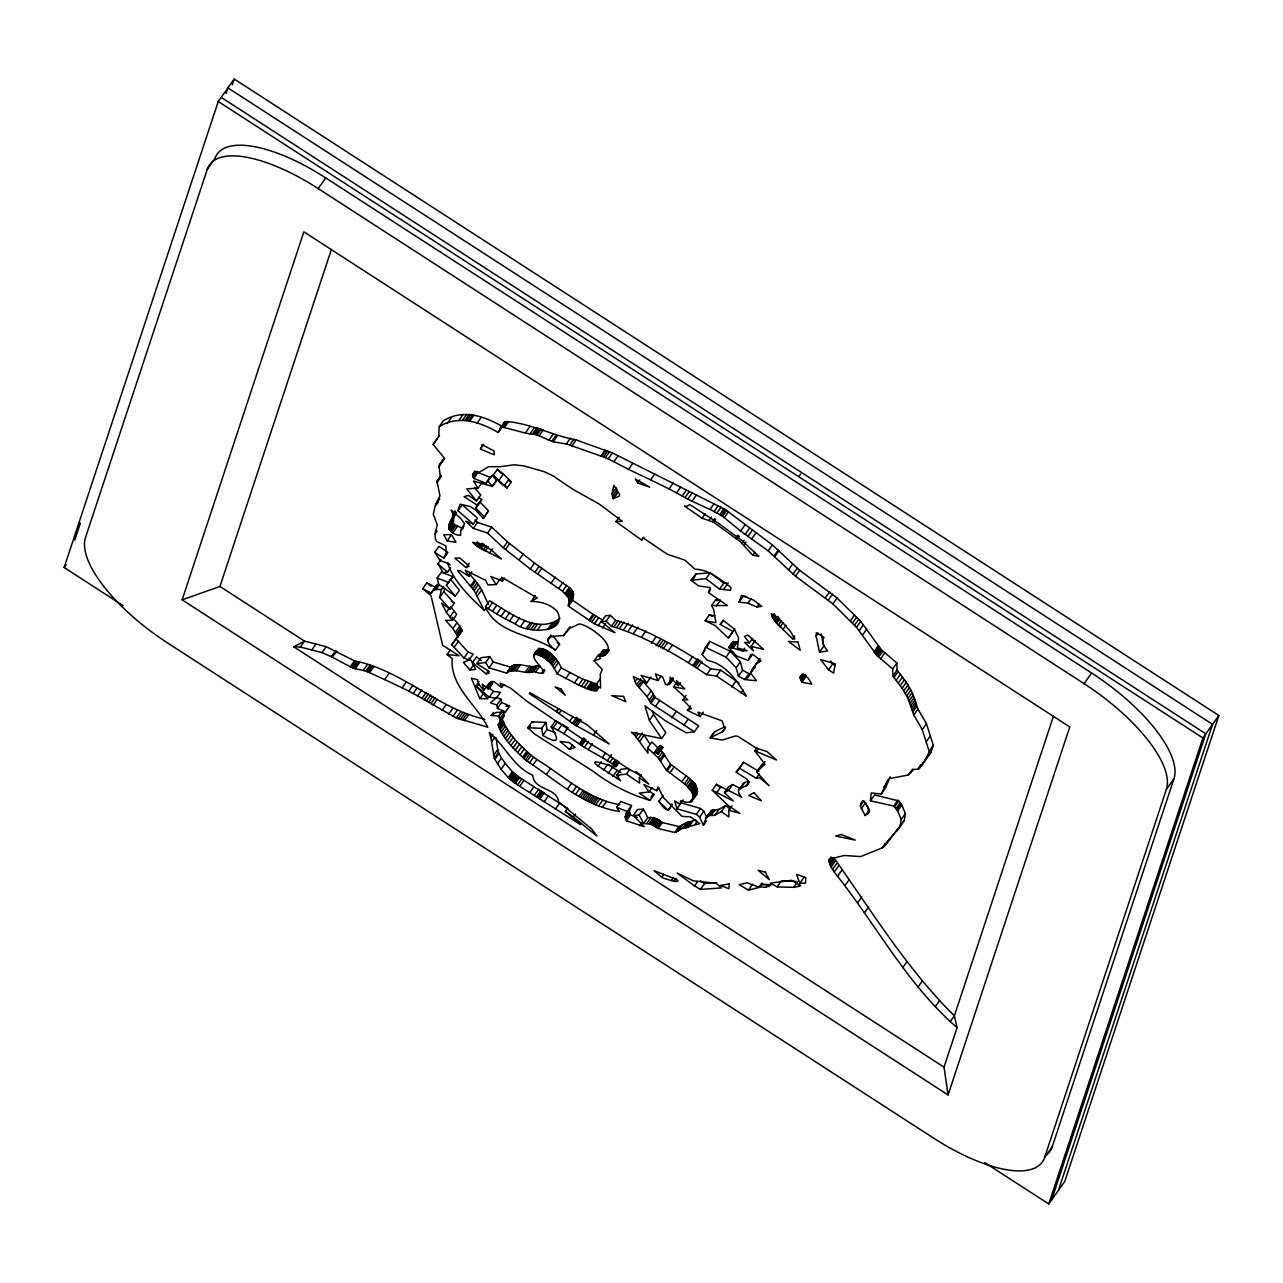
<?xml version="1.0" encoding="UTF-8"?>
<svg xmlns="http://www.w3.org/2000/svg" width="1283" height="1283" viewBox="0 0 1283 1283"><rect width="100%" height="100%" fill="white"/><g stroke="black" fill="none" stroke-linecap="round" stroke-linejoin="round"><path stroke-width="1.5" d="M447.847 552.267L438.994 546.366L434.793 552.283L443.645 558.169L446.179 553.133L445.955 545.949L436.605 541.426L435.322 538.523L435.001 533.888L437.295 524.859L433.285 514.114L435.53 504.796L439.957 495.88L437.006 481.301L441.208 475.384M706.58 820.847L703.421 825.274L699.62 817.143L696.316 814.368L676.975 808.819L674.617 800.849L679.846 804.329L680.824 800.72L686.437 802.372L690.879 801.859L693.173 798.684L692.371 792.846L686.197 785.132L666.342 770.137L658.275 757.916L647.61 747.893L651.812 741.991L662.477 751.998L670.544 764.235L688.746 777.819L695.434 784.426L697.375 792.766L696.044 795.284L693.157 796.502M816.116 636.143L816.373 632.583L824.039 637.443C820.35 641.692 825.097 647.418 827.503 651.042L819.532 652.165L816.116 636.143L818.217 633.193M487.829 687.624L492.031 681.706L492.736 683.342L488.534 689.26C485.664 685.363 489.946 681.562 494.131 681.658L501.621 687.415L503.738 684.448M948.073 1094.944L1069.781 726.932L303.846 231.838L182.138 599.851L948.073 1094.944L944.015 1067.119L957.086 1027.619C906.423 984.013 875.68 923.487 834.191 872.055C832.234 868.206 827.952 863.667 829.46 859.113L844.198 855.488L860.717 856.563L882.223 847.871L901.131 825.129L904.307 820.302L905.397 813.55L901.821 804.954L898.709 800.913L874.589 794.915L870.387 800.817L893.738 806.045L897.619 810.872L901.195 819.468L900.105 826.22L884.965 845.641M452.322 519.134L453.107 514.595L451.151 509.96L460.324 518.011L464.526 523.528L460.822 530.617L460.581 535.428C444.8 534.017 446.853 521.411 456.523 513.232L449.611 523.368M739.072 683.085L720.725 670.111L710.814 668.764C682.556 649.599 648.412 629.905 615.632 620.379L610.307 615.295L605.656 615.744L601.454 621.662L614.974 632.679L594.43 623.746L568.401 606.137L569.027 598.391L562.435 591.158L530.264 568.962L503.273 547.777L487.54 533.087L473.315 528.339L465.729 521.171L473.315 524.122L477.517 518.204L462.185 504.796L457.983 510.714L473.315 524.122M568.401 606.137L572.603 600.236L573.565 594.221L569.989 588.111L534.482 563.061L507.491 541.875L491.742 527.169L477.517 522.422L474.983 520.032M750.635 673.078L755.078 666.39L750.635 673.078L756.505 680.776L744.701 679.557L738.399 676.157L736.153 667.769L726.018 657.153L705.522 647.306L702.042 654.571L707.623 660.52C725.937 663.936 737.42 681.257 746.385 696.156L716.523 676.013L706.612 674.666C678.354 655.517 644.21 635.823 611.43 626.296L606.105 621.213L601.454 621.662M754.885 666.743L755.029 667.898M462.922 528.772L453.412 523.769L453.813 517.45M655.789 751.662L658.355 753.827L656.19 753.313L655.789 751.662L659.991 745.744L662.782 747.524L661.306 747.861M659.991 745.744L660.408 747.412M870.387 800.817L871.253 792.958L881.277 793.969L885.478 788.067L890.129 776.76M535.701 671.875L539.902 665.973L537.785 665.604C529.237 669.421 518.14 660.601 510.842 667.208L493.217 661.964L489.865 656.591L481.013 657.682L476.795 663.6L485.648 662.509L489.015 667.866L506.641 673.126C513.938 666.519 525.036 675.339 533.584 671.522C560.029 679.99 524.827 656.319 535.925 654.25C545.692 656.351 553.438 664.931 557.03 673.912C555.619 671.763 606.763 703.629 595.954 684.881L600.155 678.964M553.085 635.887L559.58 644.307L555.379 650.224C539.87 637.459 551 635.823 563.397 635.646L569.844 628.237L579.194 623.987C589.715 624.532 625.029 651.62 598.953 655.854L603.154 649.936L608.848 649.455L604.646 655.372M643.392 809.172L639.191 815.074L643.585 823.558L647.787 817.656L643.392 809.172L637.507 809.509L633.305 815.427L644.242 826.685L626.345 820.767L625.126 817.014L627.307 811.449L616.626 807.36L620.828 801.458L631.509 805.532L629.328 811.097L630.546 814.849L637.266 817.383M860.717 803.591L863.667 800.576L868.03 807.761L868.735 812.588L865.143 815.571L860.284 805.868L862.817 800.624M437.006 481.301L440.277 476.779L439.027 465.665L443.742 458.849L439.027 465.665M443.228 459.747L438.738 467.092M462.072 630.691L455.978 638.806L468.151 652.133L473.251 654.089L469.049 660.007L463.949 658.035L451.776 644.724L462.072 630.691L459.795 626.056L452.209 617.155M612.023 493.747L613.867 485.359L619.609 494.452L619.08 496.2L613.194 498.638L612.023 493.747L616.225 487.845L617.396 492.736L613.194 498.638M444.576 588.368L443.838 591.591L454.182 603.267L449.98 609.184L439.62 597.509L441.496 589.458L443.597 586.507M482.2 482.312L477.998 488.23L473.571 481.061L492.367 486.433L496.569 480.516L492.351 475.48L485.84 483.194L473.78 478.431L472.545 474.886L474.886 470.973M800.047 677.135C803.799 669.983 809.942 680.599 811.786 684.112L802.003 682.267L800.047 677.135L802.148 674.184M652.165 787.521L649.022 791.948L643.874 784.538L656.784 790.729L657.922 786.944L663.439 797.561L681.995 816.373L690.446 816.838L699.684 823.654L682.492 828.385L674.762 832.491L658.131 828.481L650.593 823.991L643.585 823.558M457.983 510.714L460.1 504.219L470.46 506.577L476.057 510.442L483.194 518.444L488.47 510.859L480.034 502.086L481.702 499.504L478.351 497.323M123.056 605.576L64.15 567.503L218.254 101.501L234.244 79.033L1218.85 715.497L1064.746 1181.499L1048.756 1203.967L984.799 1162.623M74.735 540.239L80.396 523.127M226.049 93.611L227.925 87.902L1212.547 724.366L1058.427 1190.367M232.351 84.742L234.244 79.033M207.253 169.388L85.544 537.417A115.678 43.847 35.4 0 0 167.832 643.12L933.767 1138.213A115.678 43.847 35.4 0 0 1044.667 1157.394L1052.236 1146.745L1173.945 778.733A115.678 43.847 35.4 0 0 1091.657 673.014L325.722 177.92L318.168 188.569A115.678 43.847 35.4 0 0 207.253 169.388L214.822 158.755A115.678 43.847 35.4 0 1 325.738 177.92M182.138 599.851L219.938 586.459L331.399 249.447M438.626 436.781L439.219 426.614C458.689 414.634 480.083 421.995 498.173 432.483L504.78 421.866L508.709 421.69C532.429 424.24 553.021 435.675 576.147 439.941L612.392 452.915L725.328 509.543L772.382 544.922L799.662 570.31L837.109 597.974L860.749 621.421L881.581 650.064L896.865 662.99L897.074 670.095L906.327 682.283L912.197 692.531L917.97 709.066L926.454 723.692L933.27 745.182C927.417 752.72 925.877 762.487 918.5 769.159L913.656 769.479L908.428 774.964L888.558 778.829L881.277 793.969M922.605 763.93L930.849 752.512L933.27 745.182M1053.455 716.219L954.376 1015.815L950.158 1021.717M1044.667 1157.394L1166.375 789.366L1173.945 778.733M1048.756 1203.967L1202.877 737.966L1218.85 715.497M1051.707 1199.83L1205.812 733.828L221.205 97.364M730.091 808.915L725.585 805.644L718.897 809.397L711.776 810.423L706.035 817.913L703.421 825.274M759.392 886.826L762.439 884.388L770.971 884.725L766.063 887.275L759.392 886.826L760.867 884.404L770.057 884.885L768.79 886.665M716.267 606.121L720.469 600.203L715.77 599.594L711.568 605.496L727.493 605.576L708.457 592.554L710.285 587.614L698.545 585.866L691.024 580.269L696.028 574.014L710.237 572.763L723.724 583.204L726.707 583.011M480.484 449.034L482.103 444.688L494.035 450.974L494.26 454.84L480.484 449.034L483.627 444.592M739.008 602.192L741.59 595.296L753.49 600.091L761.717 606.33L756.906 607.051L747.893 603.186L739.008 602.192L743.21 596.274L746.77 596.675M727.477 790.2L716.427 784.298L712.225 790.2L733.251 800.993L724.494 792.621L728.487 790.456L741.526 797.064C730.332 784.314 753.795 790.136 746.706 778.973L736.217 772.27L739.393 768.196L756.329 778.252L759.456 777.578L769.142 785.757L756.681 772.109L764.925 764.187L754.805 750.763L756.906 747.813M750.876 672.308L760.097 658.339M728.696 647.498L733.122 648.091L737.34 642.19L732.898 641.58L728.696 647.498L736.602 655.998L748.181 660.52L750.555 655.036L752.415 654.089L761.076 660.905L755.879 664.257L752.063 669.277M706.933 647.209L709.724 641.388L730.219 651.251L740.355 661.852L742.6 670.239L748.919 673.655L750.844 673.334L746.642 679.236M619.112 517.225L615.952 521.652L641.708 540.127L642.911 537.737L667.288 554.208L684.881 560.142L695.001 569.203C708.857 569.476 720.356 579.483 730.925 587.373L730.604 590.356L719.506 589.122L706.019 578.681L691.024 580.269M431.056 593.067L437.615 584.406L431.056 593.067L422.684 588.672L426.886 582.771L435.258 587.149L436.028 585.657M616.626 807.36L619.352 811.514C582.915 805.836 555.074 779.439 525.469 759.937C514.708 749.865 503 739.249 498.221 724.879L504.203 715.657L503.914 713.027L499.712 718.929L500.001 721.575M498.221 724.879L504.203 715.657M499.712 718.929L498.494 716.106L491.229 715.465L496.024 712.482L505.47 711.953L509.672 706.035L501.573 702.459L501.011 699.171L496.136 697.423M889.68 838.89L883.939 846.716M483.194 518.444L488.47 510.859M484.268 516.776L475.833 508.004L481.702 499.504M765.069 761.653L756.681 772.109M64.15 567.503L66.107 564.745M439.219 426.614L443.421 420.696C462.906 408.732 484.3 416.093 502.375 426.565L498.173 432.483M447.126 423.566L451.327 417.665M439.524 464.767L444.768 458.721L433.141 444.367L437.343 438.465M458.673 420.664L462.874 414.746M944.015 1067.119L293.807 646.808L300.318 647.049L304.52 641.131L326.203 646.68L354.493 660.841C402.124 670.287 437.904 708.569 484.798 719.282M462.505 420.247L466.707 414.329M465.055 420.247L469.257 414.329M466.884 420.391L471.086 414.473M468.824 420.632L473.026 414.73M469.786 420.968L473.988 415.05M311.721 649.968L315.923 644.05M476.763 423.615L480.981 417.697M436.942 482.665L441.144 476.747M300.318 647.049L322.001 652.598L326.203 646.68M435.53 504.796L439.732 498.879M436.252 504.989L438.353 502.022M322.001 652.598L331.431 656.704L335.633 650.802M331.431 656.704L336.258 651.171M332.056 657.072L336.916 651.507M499.632 428.779L504.78 421.866M500.578 427.768L505.63 421.498M501.412 427.415L506.336 421.385M502.118 427.303L507.17 421.401M502.968 427.319L503.962 427.464L508.164 421.562M503.962 427.464L508.709 421.69M472.545 474.886L474.646 471.936M472.705 476.105L475.849 471.663M473.106 477.196L477.308 471.278L477.982 472.513L490.042 477.276L492.351 475.48M473.78 478.431L477.982 472.513M435.001 533.888L437.102 530.921M452.931 513.793L455.032 510.826M453.107 514.595L455.208 511.644M453.204 515.365L455.305 512.398M453.22 516.071L455.321 513.12M453.156 516.744L456.299 512.318M453.027 517.386L456.171 512.959M452.835 517.995L455.994 513.569M449.082 524.522L453.3 518.605M448.89 525.132L453.107 519.23M448.761 525.789L452.963 519.872M448.697 526.479L452.899 520.561M448.697 527.201L452.899 521.283M448.777 527.971L452.979 522.069M332.714 657.425L350.275 666.743L354.493 660.841M448.938 528.804L453.156 522.887M350.275 666.743L351.045 667.128L355.247 661.21M449.21 529.687L453.412 523.769M449.595 530.039L453.797 524.122M351.045 667.128L352.504 667.785L356.706 661.868M450.365 530.681L454.567 524.763M352.504 667.785L353.883 668.315L358.085 662.397M485.84 483.194L490.042 477.276M451.552 531.531L455.754 525.629M353.883 668.315L355.215 668.732L359.416 662.814M493.201 475.239L497.419 469.321L503.401 473.94L511.227 482.055L507.026 487.957L500.979 483.499L493.201 475.239L507.026 487.957M447.093 540.913L455.914 542.324L451.424 534.594L443.758 534.754L447.093 540.913L451.311 535.011M453.14 532.493L457.341 526.575M477.501 505.406L464.109 496.681L468.423 495.398L476.506 500.947L480.708 495.03L474.566 487.492M504.508 427.592L525.372 433.045L529.574 427.127M476.426 505.983L478.527 503.016M475.833 508.004L480.034 502.086M491.822 486.417L496.569 480.516M460.822 530.617L463.965 526.174M525.372 433.045L529.991 433.862L534.193 427.945M450.67 567.695L447.51 572.122L443.228 572.683L437.904 563.862L441.063 559.42M355.215 668.732L363.265 670.432L367.467 664.514M443.645 558.169L446.805 553.743M499.199 479.858L503.401 473.94M444.431 557.255L447.591 552.829M529.991 433.862L532.573 434.119L536.775 428.201M532.573 434.119L537.352 428.201M533.135 434.119L537.93 428.265M363.265 670.432L365.863 671.153L370.065 665.252M533.728 434.167L538.539 428.346M365.863 671.153L367.243 671.667L371.445 665.749M534.337 434.263L535.62 434.536L539.822 428.618M535.62 434.536L536.952 434.937L541.169 429.019M367.243 671.667L368.686 672.276L372.888 666.374M368.686 672.276L369.44 672.645L373.642 666.727M455.24 596.114L438.802 584.342L437.166 578.04L441.384 572.138L452.963 576.628L446.356 585.224L455.24 596.114L459.442 590.196L450.558 579.323L452.963 576.628M473.315 528.339L477.517 522.422M536.952 434.937L539.085 435.723L543.286 429.805M504.716 485.231L508.934 479.313M433.413 590.324L436.044 589.506L439.187 585.08M539.085 435.723L548.899 440.149L553.117 434.247M446.356 585.224L450.558 579.323M475.368 544.762L472.625 542.308L483.803 545.163L491.822 550.391L501.461 559.051L478.206 546.927L475.368 544.762L477.468 541.811M476.298 545.516L478.399 542.549M439.62 597.509L443.838 591.591M477.244 546.237L479.345 543.286M548.899 440.149L551.818 441.288L556.02 435.37M487.54 533.087L491.742 527.169M478.206 546.927L480.307 543.976M551.818 441.288L553.198 441.721L557.399 435.803M369.44 672.645L384.643 679.589L388.845 673.671M479.184 547.6L482.328 543.174M466.05 567.599L469.097 566.14L459.875 557.993L454.872 558.169L466.05 567.599L469.193 563.157M480.163 548.258L483.322 543.816M481.157 548.883L484.3 544.441M483.146 550.07L486.305 545.628M485.166 551.177L488.326 546.75M486.449 607.581L484.349 610.532L474.149 590.581L457.486 570.486L460.1 570.646L468.664 576.163L471.807 571.737M468.664 576.163L471.15 573.421M450.574 606.41L456.7 614.429L452.498 620.347L446.372 612.312L449.531 607.885M553.198 441.721L566.3 444.03L570.502 438.112M489.272 553.246L492.415 548.819M566.3 444.03L569.732 445.025L573.934 439.123M470.54 585.994L474.742 580.076L469.53 573.998M449.804 617.171L454.006 611.253M471.342 586.924L475.544 581.023L474.742 580.076M569.732 445.025L571.929 445.859L576.147 439.941M384.643 679.589L402.172 687.848L406.374 681.947M472.818 588.769L477.019 582.867L475.544 581.023M503.273 547.777L507.491 541.875M474.149 590.581L478.351 584.663L477.019 582.867M505.422 549.477L509.624 543.559M475.913 593.211L480.115 587.309L478.351 584.663M457.855 636.593L452.883 628.542L457.085 622.624M402.172 687.848L408.764 691.168L412.982 685.266M477.436 595.793L481.638 589.875L480.115 587.309M455.593 631.974L459.795 626.056M408.764 691.168L413.19 693.478L417.392 687.56M456.636 633.61L460.838 627.692M457.181 634.652L461.399 628.734M457.598 635.646L461.8 629.728M451.776 644.724L455.978 638.806M457.694 637.33L461.896 631.412M469.049 576.372L465.216 570.245L485.487 580.253L487.909 584.92L496.2 584.567L500.402 578.665M413.19 693.478L417.6 695.883L421.802 689.965M417.6 695.883L456.203 717.935L487.813 727.172C476.394 704.415 450.044 686.613 452.145 658.532L447.045 654.555L450.205 650.112M454.358 647.001L458.56 641.099M496.2 584.567L490.844 576.468L502.423 581.135L504.524 578.168M555.379 650.224C533.503 634.347 496.425 634.171 485.439 606.667L489.641 600.749C509.511 612.456 537.497 635.293 559.949 618.326M519.294 559.548L523.496 553.647M422.027 698.369L426.229 692.451M485.439 606.667L488.23 608.575L492.431 602.673M424.24 699.652L428.442 693.75M426.469 700.967L430.671 695.049M571.929 445.859L600.877 456.074L605.079 450.157M600.877 456.074L601.759 456.315L605.961 450.413M488.23 608.575L492.464 611.35L496.665 605.432M428.682 702.314L432.884 696.396M601.759 456.315L603.555 456.908L607.757 450.991M603.555 456.908L605.384 457.614L609.585 451.696M430.896 703.693L435.097 697.776M463.949 658.035L468.151 652.133M492.464 611.35L496.729 613.996L500.931 608.078M433.125 705.105L437.327 699.187M605.384 457.614L608.19 458.817L612.392 452.915M530.264 568.962L534.482 563.061M496.729 613.996L500.995 616.481L505.197 610.58M534.803 572.41L539.004 566.509M608.19 458.817L613.932 461.704L618.133 455.786M469.049 660.007L463.42 662.461L469.995 670.015L475.672 669.421L472.304 662.766L476.506 656.848L481.109 660.553M500.995 616.481L505.261 618.855L509.479 612.937M537.561 574.239L541.763 568.321M469.995 670.015L474.197 664.097L468.936 658.067M441.913 710.525L446.131 704.624M505.261 618.855L509.527 621.068L513.729 615.15M448.585 714.262L452.787 708.36M485.648 662.509L489.865 656.591M509.527 621.068L515.173 623.811L519.374 617.893M515.173 623.811C526.062 633.449 569.075 634.139 557.159 611.382C550.664 604.261 540.528 601.358 531.114 601.454L535.316 595.553M613.932 461.704L628.478 469.402L632.679 463.5M452.979 716.475L457.181 710.557M486.979 685.828L483.835 690.27L478.014 683.374L477.549 679.717L471.374 678.242L479.826 698.642L487.941 698.802L475.865 685.924L479.008 681.481M489.015 667.866L493.217 661.964M487.941 686.63L493.426 691.361L500.466 692.323L496.264 698.241L489.224 697.262L476.891 686.63L478.992 683.679M472.304 662.766L486.097 673.88L488.198 670.929M612.424 496.345L616.626 490.427M551.209 582.947L555.411 577.045M520.738 626.28L524.939 620.363M456.203 717.935L460.405 712.017M613.434 498.526L617.396 492.736M458.304 718.785L462.505 712.883M460.372 719.555L464.574 713.637M526.19 628.494L530.408 622.576M462.393 720.212L466.595 714.294M487.62 685.523L489.721 682.572M528.099 629.039L532.301 623.121M487.572 686.277L490.731 681.85M487.7 687.143L491.902 681.241M479.826 698.642L484.028 692.724M464.35 720.757L468.552 714.839M488.021 688.137L492.223 682.219M558.795 588.32L562.996 582.402M488.246 688.682L492.447 682.764M530.777 629.664L534.979 623.746M533.295 630.065L537.513 624.163M637.683 482.889L635.277 478.96L649.727 487.219L637.683 482.889L639.784 479.938M562.435 591.158L566.637 585.256M489.224 697.262L493.426 691.361M507.026 672.549L511.227 666.631M506.641 673.126L511.709 666.134M537.176 630.354L541.378 624.436M508.068 671.65L512.27 665.733M508.709 671.33L512.911 665.428M509.431 671.089L513.649 665.171M565.065 593.388L569.267 587.47M510.233 670.913L514.435 665.011M511.099 670.801L515.301 664.899M565.787 594.029L569.989 588.111M512.013 670.752L516.231 664.835M566.428 594.654L570.646 588.737M512.992 670.752L517.193 664.835M567.006 595.248L571.208 589.33M514.018 670.784L518.22 664.867M567.503 595.825L571.705 589.907M628.478 469.402L650.593 479.858L654.795 473.94M567.92 596.37L572.122 590.469M568.289 596.916L572.491 590.998M516.167 670.977L520.369 665.059M568.594 597.413L572.795 591.511M568.834 597.91L573.036 591.992M569.027 598.391L573.228 592.473M547.713 629.247L551.915 623.33M569.267 599.289L573.485 593.371M569.363 600.139L573.565 594.221M549.621 628.83L553.839 622.929M569.203 601.711L573.405 595.793M551.305 628.237L555.523 622.319M505.47 711.953L497.371 708.376L496.81 705.089L501.011 699.171M568.369 605.384L572.571 599.466M553.246 627.179L557.447 621.261M533.552 655.517C540.4 638.357 558.297 659.045 561.232 668.01L582.819 679.14L597.349 684.272L593.147 690.174M491.229 715.465L493.33 712.498M533.584 655.854L538.892 648.412M533.68 656.222L539.261 648.348M497.371 708.376L501.573 702.459M535.925 654.25L540.127 648.332M536.919 654.378L541.121 648.46M548.242 638.918L550.92 635.197M547.889 639.848L551.032 635.422M525.324 672.212L529.526 666.294M547.793 640.393L550.952 635.967M538.042 654.651L542.244 648.733M539.229 655.052L543.431 649.134M527.489 672.404L531.691 666.486M539.838 655.292L544.04 649.374M528.516 672.436L532.718 666.519M540.464 655.565L544.666 649.663M541.089 655.886L545.291 649.968M498.494 716.106L501.653 711.664M529.51 672.436L533.712 666.519M498.734 716.539L501.878 712.097M530.456 672.372L534.658 666.454M541.715 656.222L545.916 650.305M531.338 672.26L535.54 666.342M542.34 656.591L546.542 650.689M532.156 672.084L536.358 666.166M542.966 656.992L547.167 651.09M532.91 671.843L537.112 665.925M533.584 671.522L537.785 665.604M543.575 657.425L547.777 651.507M544.168 657.89L548.37 651.972M544.746 658.371L548.948 652.454M545.532 658.917L549.733 652.999M498.51 725.825L502.423 718.961M567.535 808.434L565.434 811.385L580.606 824.728L517.546 784.907L508.164 777.562L501.06 769.271L494.276 758.237L490.812 737.276L492.913 734.309M546.269 659.462L550.471 653.56M563.397 635.646L566.557 631.204M498.846 726.803L502.711 719.923M546.975 660.023L551.193 654.105M499.215 727.798L503.417 721.88L503.048 720.886M650.593 479.858L669.084 488.935L673.286 483.017M499.648 728.808L503.85 722.906L503.417 721.88M548.306 661.13L552.524 655.212M491.662 741.702L494.805 737.26M500.113 729.835L504.315 723.933L503.85 722.906M541.859 672.95L543.96 669.999M549.525 662.236L553.727 656.335M542.805 672.837L544.906 669.886M501.188 731.952L505.39 726.034L504.315 723.933M550.615 663.359L554.817 657.441M551.61 664.466L555.812 658.564M502.439 734.117L506.641 728.199L505.39 726.034M641.708 540.127L643.809 537.176M552.925 666.134L557.127 660.216M669.084 488.935L676.558 492.897L680.76 486.979M503.834 736.33L508.052 730.412L506.641 728.199M554.368 668.299L558.57 662.397M588.881 620.25L593.083 614.349L602.32 619.833L598.103 625.751M493.522 755.462L497.724 749.545L496.12 737.757M505.406 738.575L509.608 732.673L508.052 730.412M589.795 620.892L593.997 614.974M494.276 758.237L498.478 752.335L497.724 749.545M507.122 740.868L511.324 734.951L509.608 732.673M591.655 622.079L595.857 616.177M494.821 759.456L499.023 753.538L498.478 752.335M676.558 492.897L682.187 496.056L686.389 490.138M557.03 673.912L561.232 668.01M508.966 743.194L513.168 737.276L511.324 734.951M594.43 623.746L598.632 617.845M682.187 496.056L684.994 497.612L689.212 491.71M497.275 763.898L501.477 757.98L499.023 753.538M510.955 745.519L515.157 739.617L513.168 737.276M684.994 497.612L687.8 499.087L692.002 493.169M513.056 747.877L517.257 741.959L515.157 739.617M648.075 790.312L654.186 794.45L649.984 800.351C629.488 794.337 610.179 784.458 593.291 771.388L534.642 734.068L527.762 727.718L531.964 721.816L545.949 722.441L547.007 729.546L542.805 735.448C560.142 745.359 558.666 739.457 551.209 726.819L555.411 720.918L560.623 723.484M528.548 728.568L530.649 725.601M606.105 621.213L610.307 615.295M501.06 769.271L505.261 763.369L501.477 757.98M565.659 678.611L569.86 672.693M687.8 499.087L691.986 501.156L696.188 495.238M515.285 750.218L519.487 744.316L517.257 741.959M602.673 627.932L605.817 623.49M517.626 752.576L521.828 746.658L519.487 744.316M611.43 626.296L615.632 620.379M520.048 754.917L524.266 748.999L521.828 746.658M542.805 735.448L541.747 728.359L545.949 722.441M614.076 626.633L618.278 620.715M574.335 683.053L578.553 677.135M522.582 757.227L526.784 751.325L524.266 748.999M508.164 777.562L512.366 771.66L505.261 763.369M523.272 757.932L527.489 752.014L526.784 751.325M556.181 711.456L573.854 724.302L609.329 743.996L587.165 724.815L529.735 692.66L529.35 693.622L556.181 711.456L558.281 708.505M509.143 778.492L513.344 772.574L512.366 771.66M616.898 627.179L621.1 621.261M556.902 711.937L559.019 708.986M523.993 758.622L528.195 752.704L527.489 752.014M595.954 684.881L600.556 687.993L600.236 674.281L602.256 669.437L594.093 660.841L598.295 654.923L601.599 653.785M510.137 779.39L514.339 773.473L513.344 772.574M511.147 780.256L515.349 774.339L514.339 773.473M525.469 759.937L529.671 754.035L528.195 752.704M578.617 685.058L582.819 679.14M559.067 713.428L561.168 710.477M599.867 655.966L604.068 650.048M619.849 627.932L624.051 622.014M600.717 656.03L604.918 650.112M512.174 781.09L516.375 775.173L515.349 774.339M601.502 656.046L605.704 650.128M526.992 761.22L531.21 755.302L529.671 754.035M602.24 655.998L606.442 650.096M513.216 781.892L517.434 775.974L516.375 775.173M581.407 686.277L585.609 680.359M602.914 655.918L607.132 650M603.539 655.773L607.741 649.872M604.117 655.597L608.318 649.679M514.291 782.678L518.492 776.76L517.434 775.974M551.209 726.819L553.165 727.734L557.367 721.816M702.106 518.188L713.508 522.181L740.163 541.554L752.768 555.25L758.846 556.309L741.911 540.56L717.646 522.678L689.773 504.572L686.533 506.48L684.513 506.031L702.106 518.188L705.249 513.745M605.111 655.116L608.703 650.369M606.266 654.089L608.928 650.305M623.971 629.215L628.173 623.297M529.398 763.048L533.6 757.146L531.21 755.302M515.365 783.432L519.567 777.53L567.888 808.531M691.986 501.156L709.948 509.463L714.15 503.561M584.15 687.383L588.352 681.481M517.546 784.907L521.748 778.989M586.812 688.378L591.014 682.46M532.718 765.39L536.919 759.472C563.413 775.942 587.774 799.373 619.769 804.666M628.253 630.787L632.455 624.885M558.057 730.235L562.259 724.318L568.096 727.686L563.895 733.603L553.165 727.734M588.127 688.811L592.329 682.893M709.948 509.463L714.118 511.564L718.32 505.646M519.759 786.303L523.961 780.401M709.242 520.016L711.359 517.049M589.41 689.212L593.612 683.294M590.677 689.58L594.879 683.663M714.118 511.564L716.908 513.04L721.11 507.138M569.54 721.447L572.699 717.005M591.928 689.901L596.13 683.983M712.578 521.588L714.695 518.621M633.786 633.112L637.988 627.211M713.508 522.181L715.609 519.214M594.334 690.414L597.493 685.988M716.908 513.04L719.715 514.627L723.917 508.709M595.504 690.607L597.605 687.64M572.394 723.404L576.596 717.486L578.056 718.4L573.854 724.302M596.643 690.735L598.744 687.784M719.715 514.627L721.126 515.461L725.328 509.543M721.126 515.461L722.537 516.327L726.739 510.409M575.345 725.152L579.547 719.234L581.071 720.004L576.869 725.921M929.068 751.084L922.252 729.594L913.769 714.984L907.995 698.449L902.125 688.201L892.856 676.013L892.663 668.908L877.38 655.966L856.531 627.339L832.908 603.892L795.46 576.211L768.164 550.84L740.66 531.05L724.318 517.691L728.536 511.773M530.023 792.285L534.225 786.383M641.692 636.913L645.894 631.011M546.398 774.387L550.599 768.469M534.562 795.043L538.764 789.125M569.427 749.368L575.089 747.38L569.267 742.616L560.046 741.462L569.427 749.368L572.571 744.926M536.791 796.502L540.993 790.601M691.826 579.932L696.028 574.014M537.898 797.272L542.1 791.354M692.724 579.563L694.825 576.612M538.988 798.058L543.19 792.14M540.063 798.86L544.265 792.942M579.291 743.883L583.492 737.966L584.759 738.848L580.541 744.765L563.895 733.603M651.491 643.232L655.709 637.314M580.541 744.765L581.808 745.615L586.01 739.714M544.152 801.795L548.354 795.893M656.11 645.798L660.312 639.88M581.808 745.615L584.326 747.283L588.544 741.366M593.644 734.758L596.803 730.332M706.019 578.681L710.237 572.763M658.42 646.808L662.621 640.891M740.66 531.05L744.878 525.132M735.736 538.267L737.837 535.316M637.859 686.293L642.061 680.391L651.267 690.735L655.164 697.487L698.594 725.873L694.392 731.791L650.946 703.389L647.065 696.653L636.609 684.625L635.021 681.562L637.122 678.595M736.538 538.796L738.639 535.845M737.308 539.341L739.409 536.374M584.326 747.283L588.143 749.625L592.361 743.707M660.777 647.819L664.979 641.901M636.609 684.625L640.81 678.723M663.151 648.909L667.352 642.991M745.15 534.418L749.352 528.5M639.062 687.624L643.264 681.706M567.407 789.093L571.609 783.175M742.087 543.286L744.188 540.335M747.941 536.326L752.143 530.424M708.457 592.554L710.557 589.603M555.234 809.3L559.436 803.399M667.946 651.283L672.148 645.381M743.883 545.05L745.984 542.1M635.021 681.562L633.385 676.574L646.808 682.893L651.01 676.975M751.694 538.86L755.895 532.942M572.314 792.333L576.516 786.431M719.506 589.122L723.724 583.204M575.602 794.418L579.804 788.5M588.143 749.625L602.256 757.628L605.4 753.185M646.808 682.893L640.971 675.323L657.89 680.519L661.05 676.093M647.065 696.653L651.267 690.735M723.997 588.817L728.199 582.899M628.622 768.421L620.812 769.351L616.61 775.253L620.651 780.673L598.135 766.031L601.278 761.589M578.89 796.406L583.107 790.488M732.529 632.118L728.327 638.036L715.096 625.527L705.153 620.796L709.355 614.878L714.759 615.824M649.31 699.876L653.512 693.959M580.541 797.352L584.743 791.451M752.768 555.25L754.869 552.299M602.256 757.628L607.34 760.643L611.542 754.741M650.401 701.929L654.603 696.011M582.193 798.283L586.395 792.381M603.523 770.185L607.725 764.267L620.94 772.735M650.946 703.389L655.164 697.487M607.34 760.643L609.874 762.246L613.017 757.82M583.829 799.197L588.047 793.279M490.812 737.276L489.288 732.513C505.069 745.648 513.04 766.496 532.718 775.285C534.129 790.937 557.399 787.329 558.522 801.875L591.527 828.85L596.9 836.019L573.389 817.014L575.49 814.064M585.481 800.063L589.683 794.145M657.89 680.519L655.372 673.944L662.669 676.975L665.508 684.464L667.785 684.705L672.901 677.6M667.785 684.705L672.853 678.675M609.874 762.246L612.376 763.93L615.535 759.488M668.651 684.593L672.789 679.765M669.341 684.368L673.447 679.124M587.133 800.897L591.335 794.995M619.256 762.198L616.097 766.641L613.627 764.812L616.786 760.37M647.61 747.893L647.963 753.137L634.7 735.287L636.801 732.32M655.34 706.58L659.542 700.662M608.158 773.424L612.36 767.523M588.785 801.715L592.987 795.797M614.862 765.71L618.021 761.268M688.522 662.461L692.724 656.543M636.143 736.763L638.244 733.796M768.164 550.84L772.382 544.922M598.135 766.031C585.433 756.264 611.895 767.154 615.439 766.625L618.582 762.198M590.421 802.484L594.622 796.567M653.544 714.439L665.813 732.673L661.611 738.575L649.342 720.356L653.544 714.439L652.438 710.798M686.02 695.37L682.877 699.812L687.72 699.78L673.575 686.806L676.734 682.38M592.072 803.206L596.274 797.288M638.116 738.944L642.318 733.042M732.962 631.509L720.244 624.404L723.404 619.978M612.889 776.44L617.091 770.522M593.708 803.896L597.91 797.994M669.886 684.015L670.191 677.183L678.354 685.651L680.455 682.684M705.522 647.306L709.724 641.388M693.333 664.835L697.535 658.933M639.896 741.125L644.098 735.207L650.144 744.22M694.36 665.316L698.561 659.398M702.042 654.571L705.185 650.144M595.697 804.81L599.899 798.908M695.835 666.118L700.037 660.2M774.114 555.86L778.316 549.942M616.738 778.653L618.839 775.702M774.884 556.549L779.086 550.632M598.584 806.013L602.785 800.095M697.744 667.352L701.945 661.435M602.272 807.312L606.474 801.394M616.61 775.253L626.377 774.098L629.536 769.672M747.893 603.186L751.052 598.76M671.65 717.839L675.868 711.921M728.327 638.036L734.854 628.862M706.612 674.666L710.814 668.764M756.906 607.051L759.007 604.085M653.689 753.346L657.89 747.428M729.241 647.45L733.443 641.548M729.819 647.466L734.02 641.548M655.661 752.239L659.895 746.048M655.677 752.512L659.879 746.594M730.428 647.514L734.63 641.612M656.447 751.95L660.649 746.032M656.912 751.485L660.071 747.043M657.008 752.223L661.21 746.305M626.377 774.098L639.656 783.063L639.271 777.867L641.372 774.916M657.473 752.48L661.675 746.562M703.292 712.113L700.133 716.539L687.383 710.333L690.543 705.891M731.727 647.739L735.929 641.837M657.842 752.704L662.044 746.786M658.131 752.913L662.333 747.011M726.018 657.153L730.219 651.251M658.355 753.105L662.557 747.203M788.436 569.989L792.637 564.071M657.81 753.907L662.702 747.364M658.355 753.827L662.782 747.524M658.275 757.916L662.477 751.998M716.523 676.013L720.725 670.111M683.727 725.504L687.929 719.603M659.703 759.712L663.904 753.795M792.99 574.175L797.192 568.257M660.553 761.044L664.754 755.126M625.655 813.871L631.509 805.532M795.46 576.211L799.662 570.31M733.122 648.091L742.681 651.106L744.781 648.14M625.126 817.014L629.328 811.097M755.27 640.425L751.068 646.343L753.506 650.866L744.621 642.414L749.416 642.879L752.576 638.437M625.559 818.971L629.761 813.053M626.345 820.767L630.546 814.849M772.158 616.594L771.372 613.595L783.207 623.041L790.312 631.284L794.867 638.998L792.653 638.87L775.958 622.496L772.158 616.594L774.258 613.643M736.153 667.769L740.355 661.852M772.526 617.396L774.627 614.429M772.959 618.214L775.06 615.247M773.457 619.031L775.557 616.081M666.342 770.137L670.544 764.235M774.002 619.881L776.103 616.931M667.192 770.842L671.394 764.925M774.611 620.747L777.771 616.305M775.269 621.614L778.412 617.187M650.898 797.08L652.999 794.129L654.186 794.45M748.181 660.52L752.383 654.603M775.958 622.496L779.118 618.069M656.784 790.729L658.885 787.778M669.854 772.895L674.056 766.977M738.399 676.157L742.6 670.239M776.696 623.394L779.856 618.951M731.743 686.966L735.945 681.048M778.3 625.206L781.459 620.764M780.032 627.034L783.191 622.608M639.768 825.819L641.869 822.852M744.701 679.557L748.919 673.655M663.103 795.46L658.901 801.378L668.074 810.263L672.276 804.345M782.822 629.809L785.966 625.382M646.792 823.365L650.994 817.447L656.928 818.907L662.333 822.563L678.964 826.573L686.694 822.467L695.867 820.062M741.109 693.061L743.21 690.11M649.102 823.606L653.304 817.704M754.805 750.763L776.472 760.001L767.202 751.678L756.136 748.069L738.206 736.522L735.688 735.961L722.104 740.05L710.173 737.821L714.39 731.903L724.895 726.739M710.173 737.821L714.936 731.631M650.593 823.991L654.795 818.073M651.636 824.344L655.838 818.442M681.914 781.652L686.116 775.734M652.726 824.809L656.928 818.907M653.849 825.402L658.051 819.484M654.426 825.739L658.628 819.821M684.545 783.721L688.746 777.819M655.02 826.108L659.221 820.19M710.718 737.549L722.345 731.839L725.504 727.397M655.613 826.509L659.815 820.591M658.66 801.057C662.06 805.516 668.315 816.277 671.747 804.136M656.222 826.942L660.424 821.024M686.197 785.132L690.398 779.23M656.848 827.423L661.05 821.505M657.473 827.936L661.691 822.018M792.653 638.87L794.754 635.919M658.131 828.481L662.333 822.563M687.768 786.575L691.986 780.673M688.522 787.313L692.724 781.395M689.244 788.051L693.445 782.149M825.402 597.766L829.604 591.848M689.933 788.804L694.151 782.903M679.846 804.329L683.005 799.886M676.975 808.819L681.177 802.901L700.518 808.45L703.822 811.225L706.869 817.736M690.607 789.574L694.809 783.656M691.232 790.344L695.434 784.426M691.665 791.194L695.867 785.276M828.289 600.027L832.507 594.109M692.034 792.028L696.252 786.11M692.371 792.846L696.573 786.928M692.66 793.648L696.861 787.73M692.884 794.45L697.086 788.532M693.061 795.219L697.278 789.302M693.189 795.957L697.407 790.055M693.269 796.695L697.471 790.777M689.661 802.292L691.762 799.341M693.285 797.385L697.503 791.467M693.253 798.042L697.455 792.14M690.879 801.859L697.375 792.766M691.393 801.554L697.23 793.359M691.842 801.201L697.022 793.904M832.908 603.892L837.109 597.974M674.762 832.491L678.964 826.573M676.077 832.282L680.279 826.364M678.082 831.336L682.283 825.418M682.492 828.385L686.694 822.467M683.759 828.112L687.961 822.211M684.737 828.064L688.939 822.162M685.411 828.048L689.612 822.146M686.646 827.936L690.847 822.018M696.316 814.368L700.518 808.45M688.281 827.567L692.483 821.649M716.62 792.846L720.838 786.944M699.62 817.143L703.822 811.225M695.033 824.392L697.134 821.425M800.079 678.162L803.222 673.719M819.532 652.165L823.734 646.263L821.072 633.802M800.4 679.349L803.559 674.922M800.8 680.247L805.002 674.329L806.205 676.349L802.003 682.267M736.217 772.27L743.611 762.278L758.83 771.34M661.787 877.267C660.905 877.636 682.476 884.564 676.959 879.657L654.057 870.628L661.787 877.267L663.888 874.3M739.393 768.196L743.611 762.278M801.33 681.209L805.532 675.307M706.035 817.913L711.071 810.984M706.853 816.886L711.776 810.423M724.494 792.621L728.696 786.704L732.689 784.538L740.852 788.676M707.574 816.341L712.642 810.006M708.441 815.908L713.156 809.83M708.954 815.747L713.701 809.717M709.499 815.635L714.294 809.637M728.487 790.456L732.689 784.538M710.092 815.539L714.952 809.589M756.361 751.565L758.461 748.598M710.75 815.507L715.657 809.605M850.388 620.747L854.606 614.83M711.456 815.507L714.695 815.298L718.897 809.397M852.553 622.961L856.755 617.043M671.41 880.587L673.511 877.636M714.695 815.298L721.383 811.562L725.585 805.644M854.606 625.158L858.808 619.24M673.864 881.148L675.981 878.197M738.848 789.494L743.434 783.288L748.39 780.962M740.548 788.468L744.749 782.55M856.531 627.339L860.749 621.421M721.383 811.562L728.888 816.998L728.824 810.182L731.984 805.756M746 786.078L749.16 781.636M828.513 669.838L820.687 659.606L835.185 663.76L833.693 673.094L828.513 669.838L832.715 663.92L830.486 661.002M746.77 785.501L748.871 782.534M756.842 771.741L762.375 763.898M859.257 630.595L863.459 624.677M756.329 778.252L759.472 773.825M862.609 634.909L866.811 628.991M694.52 885.928L700.39 889.408L721.591 887.916L716.074 883.249L693.397 880.86L677.103 873.049L694.52 885.928L697.679 881.501M700.39 889.408L704.608 883.506L716.171 882.688M874.044 651.764L878.246 645.846M874.429 652.357L878.63 646.456M875.295 653.56L879.496 647.658M876.289 654.763L880.491 648.861M877.38 655.966L881.581 650.064M878.566 657.169L882.784 651.251M880.507 658.965L884.709 653.047M892.663 668.908L896.865 662.99M892.856 676.013L897.074 670.095M894.026 677.392L898.244 671.474M896.272 680.118L900.474 674.216M748.422 890.129L759.44 887.371L747.075 882.768L739.233 884.661L748.422 890.129L752.624 884.212M898.357 682.845L902.558 676.927M900.313 685.539L904.515 679.621M902.125 688.201L906.327 682.283M903.793 690.815L908.011 684.914M766.063 887.275L767.33 885.495M905.333 693.413L909.535 687.496M906.728 695.947L910.946 690.029M907.995 698.449L912.197 692.531M909.118 700.887L913.32 694.985M777.145 886.89L793.664 887.323L800.72 885.879L791.771 880.33L770.361 883.089L777.145 886.89L781.347 880.972L796.037 881.357M910.096 703.276L914.314 697.359M910.946 705.602L915.164 699.7M911.668 707.863L915.87 701.961M912.245 710.06L916.447 704.142M912.694 712.177L916.896 706.275M913.769 714.984L917.97 709.066M793.664 887.323L797.866 881.405M799.854 883.137L805.499 883.217L805.772 877.636L796.406 874.3L799.854 883.137L804.056 877.219M798.106 886.665L800.207 883.714M860.284 805.868L863.443 801.426M861.182 808.867L865.384 802.95L869.345 809.653L865.143 815.571M828.994 859.995L831.095 857.028M828.93 860.845L831.031 857.894M922.252 729.594L926.454 723.692M829.251 862.288L832.41 857.846M883.779 787.169L887.996 781.251M829.732 863.796L833.934 857.878C872.007 911.668 907.065 969.13 954.376 1015.815L957.086 1027.619M830.374 865.351L834.575 859.434M867.549 814.064L869.649 811.097M831.143 866.955L835.345 861.053M832.539 869.457L836.741 863.555M926.134 741.831L930.335 735.929M834.191 872.055L838.392 866.137M908.428 774.964L912.63 769.046M837.414 876.497L841.616 870.58M917.794 769.046L920.953 764.62M918.5 769.159L930.849 752.512M893.738 806.045L897.94 800.127M894.508 806.831L898.709 800.913M895.983 808.563L900.185 802.645M896.849 809.717L901.067 803.799M897.619 810.872L901.821 804.954M844.936 885.575L849.138 879.657M901.195 819.468L905.397 813.55M882.223 847.871L885.382 843.428M900.105 826.22L904.307 820.302M896.929 831.047L901.131 825.129M857.621 902.767L861.823 896.849M864.325 913.031L868.527 907.113M1166.375 789.382A115.678 43.847 35.4 0 0 1084.087 683.663L1091.657 673.014M902.671 967.703L906.873 961.801M918.067 987.028L922.269 981.11M935.307 1006.562L939.509 1000.644M433.141 444.367L439.54 435.418M799.229 475.977L800.736 473.94M756.28 663.375L759.135 659.59M567.599 629.728L570.181 626.762M720.244 624.404L723.692 620.667L734.277 629.087L738.607 637.94L737.42 647.931L747.091 650.593L742.681 651.106M472.786 473.924L480.034 471.823L488.566 466.723L500.659 466.659L514.018 464.799L523.512 465.809L543.751 471.535L552.652 475.608L573.212 489.513L598.985 503.882L622.223 521.251L615.952 521.652M722.345 731.839L724.911 728.92L722.024 720.821L697.92 712.177L700.133 716.539M496.264 698.241L490.314 702.747L496.81 705.089M761.444 883.634L762.262 883.073M531.114 601.454L537.304 597.926L501.621 577.222L502.423 581.135M293.807 646.808L304.52 641.131L219.938 586.459M538.571 648.524L538.315 651.203M687.383 710.333L691.425 708.601L682.877 699.812M594.093 660.841L600.685 658.548L598.953 655.854M486.097 673.88L488.775 673.318L489.24 671.634L476.795 663.6M694.392 731.791L686.18 732.85L665.075 720.549L644.932 705.794L649.342 720.356M649.022 791.948L639.271 793.135L649.984 800.351M647.787 817.656L650.994 817.447M633.305 815.427L639.191 815.074M477.998 488.23L466.659 488.887L476.506 500.947M505.887 706.259L509.672 706.035M436.044 589.506L441.496 589.458M452.498 620.347L445.57 620.331L452.883 628.542M527.762 727.718L541.747 728.359M447.045 654.555L459.073 655.757L442.635 645.269L430.976 595.52L422.684 588.672M705.153 620.796L715.962 622.688L713.573 609.217L711.568 605.496M673.575 686.806L684.849 688.923L676.51 680.664L678.354 685.651M661.611 738.575L631.444 732.288L634.7 735.287M751.068 646.343L763.529 649.358L747.797 634.989L744.429 636.512L749.416 642.879M728.824 810.182L739.746 813.294L728.038 805.387L712.225 790.2M437.166 578.04L448.761 582.546M547.007 729.546L555.331 732.769M709.355 614.878L712.674 616.465M700.197 880.892L704.608 883.506M511.227 482.055L508.87 480.548M832.715 663.92L835.313 665.556M557.047 642.655L559.58 644.307M218.254 101.501L1202.877 737.966M318.168 188.569L1084.087 683.663M639.271 777.867L648.765 784.138L640.762 775.686L627.339 768.26L604.133 752.143L581.648 738.479L527.024 701.368L510.393 687.977L500.21 683.197L501.621 687.415M635.566 771.548L640.538 774.9M572.603 600.236L593.083 614.349M475.865 685.924L476.891 686.63M612.376 763.93L613.627 764.812M533.6 757.146L536.919 759.472M518.492 776.76L519.567 777.53M565.434 811.385L573.389 817.014M451.408 601.278L454.182 603.267M449.98 609.184L441.641 603.218L446.372 612.312M722.537 516.327L724.318 517.691M488.534 689.26L482.248 684.128L483.835 690.27M426.886 582.771L431.04 586.187M447.607 562.676L450.349 565.033M437.904 563.862L447.51 572.122M484.349 610.532C469.851 596.803 454.439 582.45 447.542 563.237L440.117 560.575L434.793 552.283M751.357 638.918L755.174 642.526M716.427 784.298L719.218 787.056M715.77 599.594L717.037 600.893M497.419 469.321L501.3 473.459M531.964 721.816L532.75 722.65M488.149 481.398L492.367 486.433M481.638 589.875L488.55 604.614M1052.236 1146.745A115.678 43.847 35.4 0 1 1045.244 1155.823M729.273 883.923L728.904 888.734L720.437 885.414L729.273 883.923M753.891 792.75L748.679 795.508L761.412 800.768L753.891 792.75M841.263 834.495L835.666 836.035L855.248 840.108L841.263 834.495M623.57 696.396L611.734 695.643L625.847 701.753L623.57 696.396M798.026 642.093L788.468 641.436L800.191 650.289L798.026 642.093M765.326 872.119L758.157 870.275L769.303 879.657L765.326 872.119M560.944 688.987L555.202 686.966L565.21 695.178L560.944 688.987"/></g></svg>
